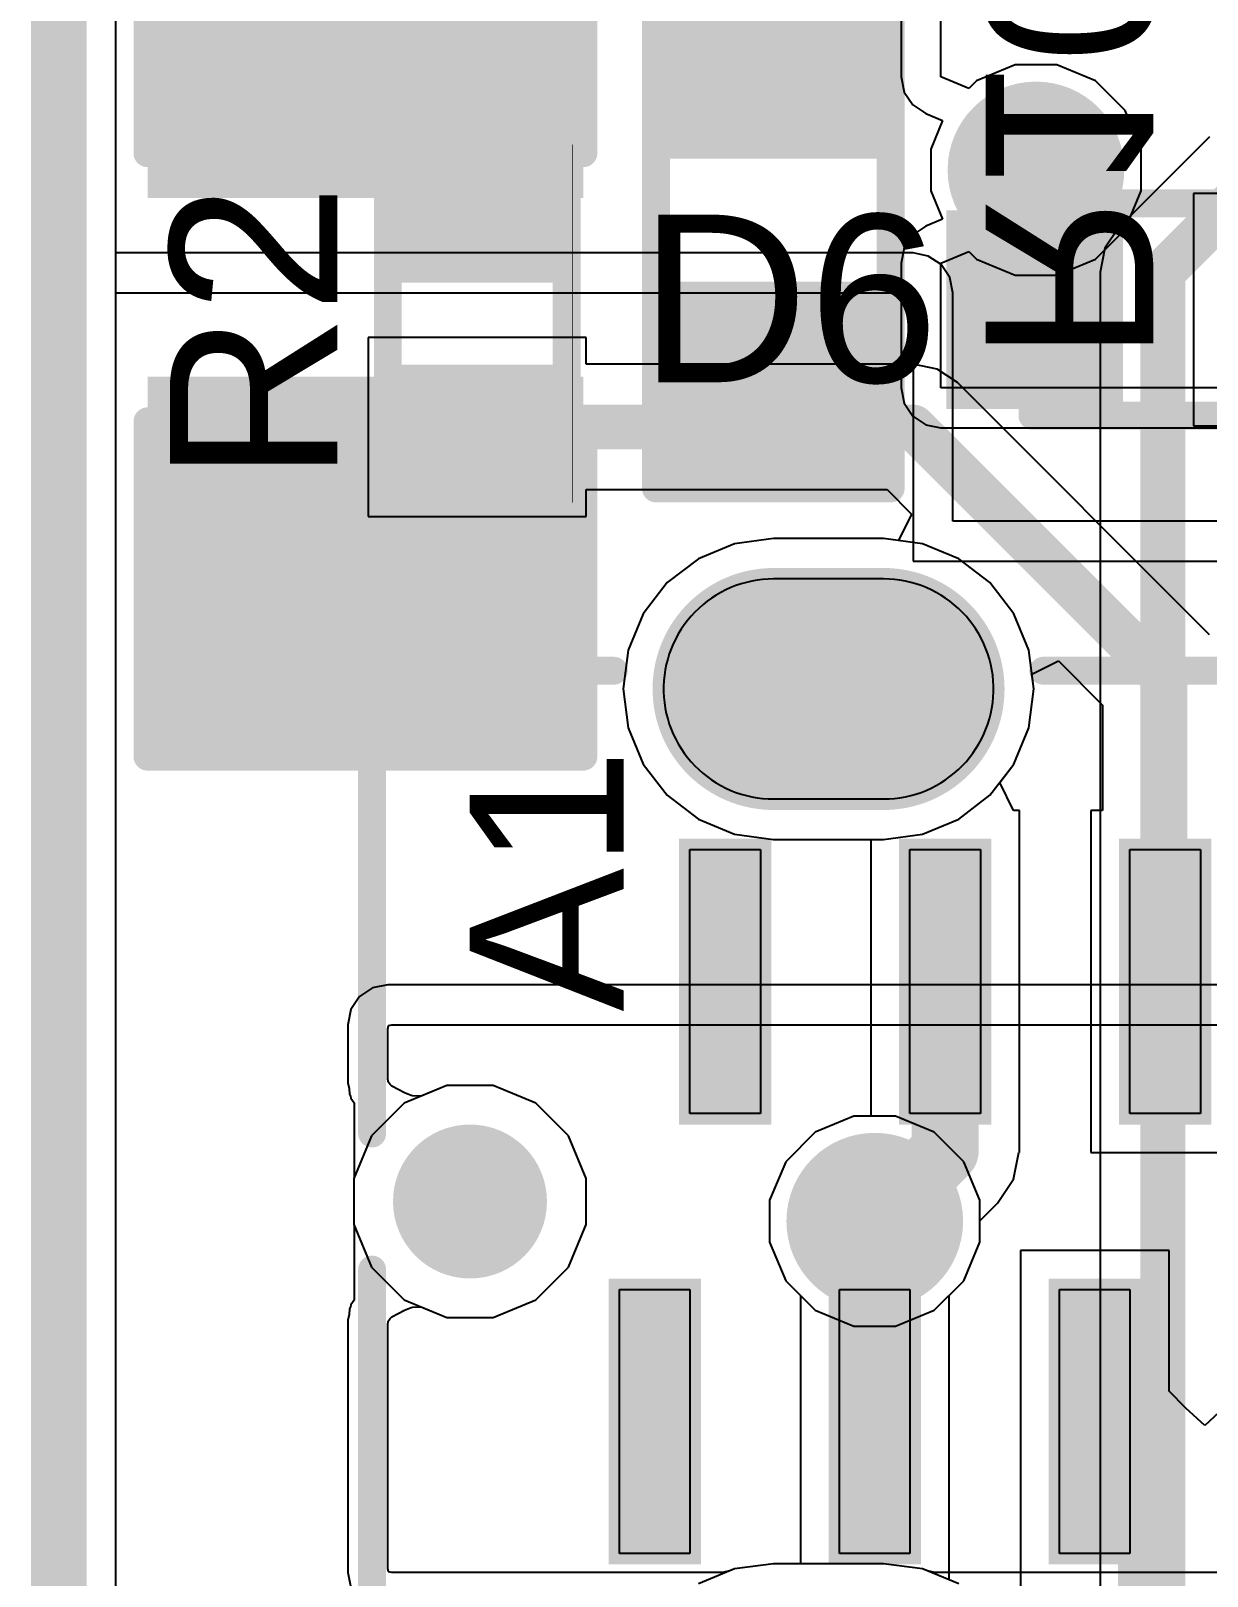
# Model space of a CAD drawing. Header units: inches. Extents: x 90 to 149.8, y 48.7 to 115.2.
# Drawn here: x 95.81 to 101.16, y 53.12 to 60.14 of the extents above; entities that cross this region are included whole.
import ezdxf

# ---------------------------------------------------------------- set-up
doc = ezdxf.new("R2010")
doc.units = ezdxf.units.IN
for name, color, linetype in [('Board_Outline', 56, 'Continuous'), ('Bottom Layer', 5, 'Continuous'), ('Bottom Overlay', 54, 'Continuous'), ('Bottom Paste', 16, 'Continuous'), ('Bottom Solder', 6, 'Continuous'), ('Layer 1', 16, 'Continuous'), ('Layer 2', 76, 'Continuous'), ('Multi-Layer', 9, 'Continuous'), ('Pad Holes', 156, 'Continuous'), ('Top Layer', 1, 'Continuous'), ('Top Overlay', 2, 'Continuous'), ('Top Paste', 8, 'Continuous'), ('Top Solder', 216, 'Continuous'), ('Via Holes', 16, 'Continuous')]:
    doc.layers.add(name, color=color, linetype=linetype)
doc.styles.add('Arial', font='', dxfattribs={"height": 0.2})
doc.styles.get('Arial').set_extended_font_data('Arial')

msp = doc.modelspace()

# ---------------------------------------------------------------- hatches: boundary and pattern name
at = {"layer": 'Bottom Layer'}
for points in [[(98.2218, 61.0108), (98.2218, 59.4868), (96.4438, 59.4868), (96.4438, 61.0108)], [(98.7425, 60.4266), (99.6315, 60.4266), (99.6315, 59.6646), (98.7425, 59.6646)], [(98.7425, 58.9026), (99.6315, 58.9026), (99.6315, 58.1406), (98.7425, 58.1406)], [(98.2218, 58.4708), (98.2218, 56.9468), (96.4438, 56.9468), (96.4438, 58.4708)]]:
    msp.add_hatch(color=5, dxfattribs=at).paths.add_polyline_path(points)
h = msp.add_hatch(color=5, dxfattribs=at)
edge = h.paths.add_edge_path()
edge.add_arc((100.3808, 59.5122), 0.3, 0, 360)
h = msp.add_hatch(color=5, dxfattribs=at)
edge = h.paths.add_edge_path()
edge.add_arc((99.688, 57.1526), 0.5, 270, 450)
edge.add_line((99.688, 57.6526), (99.188, 57.6526))
edge.add_arc((99.188, 57.1526), 0.5, 90, 270)
edge.add_line((99.188, 56.6526), (99.688, 56.6526))
h = msp.add_hatch(color=5, dxfattribs=at)
edge = h.paths.add_edge_path()
edge.add_arc((99.648, 54.7332), 0.3, 0, 360)
at = {"layer": 'Bottom Paste'}
for points in [[(98.2218, 61.0108), (98.2218, 59.4868), (96.4438, 59.4868), (96.4438, 61.0108)], [(98.7425, 60.4266), (99.6315, 60.4266), (99.6315, 59.6646), (98.7425, 59.6646)], [(98.7425, 58.9026), (99.6315, 58.9026), (99.6315, 58.1406), (98.7425, 58.1406)], [(98.2218, 58.4708), (98.2218, 56.9468), (96.4438, 56.9468), (96.4438, 58.4708)]]:
    msp.add_hatch(color=16, dxfattribs=at).paths.add_polyline_path(points)
at = {"layer": 'Bottom Solder'}
for points in [[(98.3234, 61.1124), (98.3234, 59.3852), (96.3422, 59.3852), (96.3422, 61.1124)], [(98.6409, 60.5282), (99.7331, 60.5282), (99.7331, 59.563), (98.6409, 59.563)], [(98.6409, 59.0042), (99.7331, 59.0042), (99.7331, 58.039), (98.6409, 58.039)], [(98.3234, 58.5724), (98.3234, 56.8452), (96.3422, 56.8452), (96.3422, 58.5724)]]:
    msp.add_hatch(color=6, dxfattribs=at).paths.add_polyline_path(points)
h = msp.add_hatch(color=6, dxfattribs=at)
edge = h.paths.add_edge_path()
edge.add_arc((100.3808, 59.5122), 0.4016, 0, 360)
h = msp.add_hatch(color=6, dxfattribs=at)
edge = h.paths.add_edge_path()
edge.add_arc((99.688, 57.1526), 0.55, 270, 450)
edge.add_line((99.688, 57.7026), (99.188, 57.7026))
edge.add_arc((99.188, 57.1526), 0.55, 90, 270)
edge.add_line((99.188, 56.6026), (99.688, 56.6026))
h = msp.add_hatch(color=6, dxfattribs=at)
edge = h.paths.add_edge_path()
edge.add_arc((99.648, 54.7332), 0.4016, 0, 360)
h = msp.add_hatch(color=6, dxfattribs=at)
edge = h.paths.add_edge_path()
edge.add_arc((97.808, 54.8227), 0.1016, 0, 360)
at = {"layer": 'Layer 1'}
h = msp.add_hatch(color=16, dxfattribs=at)
edge = h.paths.add_edge_path()
edge.add_arc((100.3808, 59.5122), 0.3, 0, 360)
h = msp.add_hatch(color=16, dxfattribs=at)
edge = h.paths.add_edge_path()
edge.add_arc((99.688, 57.1526), 0.5, 270, 450)
edge.add_line((99.688, 57.6526), (99.188, 57.6526))
edge.add_arc((99.188, 57.1526), 0.5, 90, 270)
edge.add_line((99.188, 56.6526), (99.688, 56.6526))
h = msp.add_hatch(color=16, dxfattribs=at)
edge = h.paths.add_edge_path()
edge.add_arc((99.648, 54.7332), 0.3, 0, 360)
at = {"layer": 'Layer 2'}
h = msp.add_hatch(color=76, dxfattribs=at)
edge = h.paths.add_edge_path()
edge.add_arc((100.3808, 59.5122), 0.3, 0, 360)
h = msp.add_hatch(color=76, dxfattribs=at)
edge = h.paths.add_edge_path()
edge.add_arc((99.688, 57.1526), 0.5, 270, 450)
edge.add_line((99.688, 57.6526), (99.188, 57.6526))
edge.add_arc((99.188, 57.1526), 0.5, 90, 270)
edge.add_line((99.188, 56.6526), (99.688, 56.6526))
h = msp.add_hatch(color=76, dxfattribs=at)
edge = h.paths.add_edge_path()
edge.add_arc((99.648, 54.7332), 0.3, 0, 360)
at = {"layer": 'Multi-Layer'}
h = msp.add_hatch(color=9, dxfattribs=at)
edge = h.paths.add_edge_path()
edge.add_arc((99.688, 57.1526), 0.5, 270, 450)
edge.add_line((99.688, 57.6526), (99.188, 57.6526))
edge.add_arc((99.188, 57.1526), 0.5, 90, 270)
edge.add_line((99.188, 56.6526), (99.688, 56.6526))
at = {"layer": 'Pad Holes'}
h = msp.add_hatch(color=7, dxfattribs=at)
edge = h.paths.add_edge_path()
edge.add_arc((99.713, 57.1526), 0.325, 270, 450)
edge.add_line((99.713, 57.4776), (99.163, 57.4776))
edge.add_arc((99.163, 57.1526), 0.325, 90, 270)
edge.add_line((99.163, 56.8276), (99.713, 56.8276))
h = msp.add_hatch(color=7, dxfattribs=at)
edge = h.paths.add_edge_path()
edge.add_arc((97.808, 54.8227), 0.35, 0, 360)
at = {"layer": 'Top Layer'}
h = msp.add_hatch(color=1, dxfattribs=at)
edge = h.paths.add_edge_path()
edge.add_arc((100.3808, 59.5122), 0.3, 0, 360)
for points in [[(98.1583, 59.055), (97.5233, 59.055), (97.5233, 59.5122), (98.1583, 59.5122)], [(100.0746, 59.2272), (100.6746, 59.2272), (100.6746, 58.5272), (100.0746, 58.5272)], [(98.1583, 58.1152), (97.5233, 58.1152), (97.5233, 58.5724), (98.1583, 58.5724)], [(98.808, 55.2226), (98.808, 56.4226), (99.128, 56.4226), (99.128, 55.2226)], [(99.808, 55.2226), (99.808, 56.4226), (100.128, 56.4226), (100.128, 55.2226)], [(100.808, 55.2226), (100.808, 56.4226), (101.128, 56.4226), (101.128, 55.2226)], [(98.488, 53.2226), (98.488, 54.4226), (98.808, 54.4226), (98.808, 53.2226)], [(99.488, 53.2226), (99.488, 54.4226), (99.808, 54.4226), (99.808, 53.2226)], [(100.488, 53.2226), (100.488, 54.4226), (100.808, 54.4226), (100.808, 53.2226)]]:
    msp.add_hatch(color=1, dxfattribs=at).paths.add_polyline_path(points)
h = msp.add_hatch(color=1, dxfattribs=at)
edge = h.paths.add_edge_path()
edge.add_arc((99.688, 57.1526), 0.5, 270, 450)
edge.add_line((99.688, 57.6526), (99.188, 57.6526))
edge.add_arc((99.188, 57.1526), 0.5, 90, 270)
edge.add_line((99.188, 56.6526), (99.688, 56.6526))
h = msp.add_hatch(color=1, dxfattribs=at)
edge = h.paths.add_edge_path()
edge.add_arc((99.648, 54.7332), 0.3, 0, 360)
at = {"layer": 'Top Paste'}
for points in [[(98.1583, 59.055), (97.5233, 59.055), (97.5233, 59.5122), (98.1583, 59.5122)], [(100.0746, 59.2272), (100.6746, 59.2272), (100.6746, 58.5272), (100.0746, 58.5272)], [(98.1583, 58.1152), (97.5233, 58.1152), (97.5233, 58.5724), (98.1583, 58.5724)]]:
    msp.add_hatch(color=8, dxfattribs=at).paths.add_polyline_path(points)
at = {"layer": 'Top Solder'}
h = msp.add_hatch(color=216, dxfattribs=at)
edge = h.paths.add_edge_path()
edge.add_arc((100.3808, 59.5122), 0.4016, 0, 360)
for points in [[(98.2133, 59), (97.4683, 59), (97.4683, 59.5672), (98.2133, 59.5672)], [(99.973, 59.3288), (100.7762, 59.3288), (100.7762, 58.4256), (99.973, 58.4256)], [(98.2133, 58.0602), (97.4683, 58.0602), (97.4683, 58.6274), (98.2133, 58.6274)], [(98.758, 55.1726), (98.758, 56.4726), (99.178, 56.4726), (99.178, 55.1726)], [(99.758, 55.1726), (99.758, 56.4726), (100.178, 56.4726), (100.178, 55.1726)], [(100.758, 55.1726), (100.758, 56.4726), (101.178, 56.4726), (101.178, 55.1726)], [(98.438, 53.1726), (98.438, 54.4726), (98.858, 54.4726), (98.858, 53.1726)], [(99.438, 53.1726), (99.438, 54.4726), (99.858, 54.4726), (99.858, 53.1726)], [(100.438, 53.1726), (100.438, 54.4726), (100.858, 54.4726), (100.858, 53.1726)]]:
    msp.add_hatch(color=216, dxfattribs=at).paths.add_polyline_path(points)
h = msp.add_hatch(color=216, dxfattribs=at)
edge = h.paths.add_edge_path()
edge.add_arc((99.688, 57.1526), 0.55, 270, 450)
edge.add_line((99.688, 57.7026), (99.188, 57.7026))
edge.add_arc((99.188, 57.1526), 0.55, 90, 270)
edge.add_line((99.188, 56.6026), (99.688, 56.6026))
h = msp.add_hatch(color=216, dxfattribs=at)
edge = h.paths.add_edge_path()
edge.add_arc((99.648, 54.7332), 0.4016, 0, 360)
h = msp.add_hatch(color=216, dxfattribs=at)
edge = h.paths.add_edge_path()
edge.add_arc((97.808, 54.8227), 0.1016, 0, 360)
at = {"layer": 'Via Holes'}
h = msp.add_hatch(color=7, dxfattribs=at)
edge = h.paths.add_edge_path()
edge.add_arc((100.3808, 59.5122), 0.15, 0, 360)
h = msp.add_hatch(color=7, dxfattribs=at)
edge = h.paths.add_edge_path()
edge.add_arc((99.648, 54.7332), 0.15, 0, 360)

# ---------------------------------------------------------------- linework, layer by layer
at = {"layer": 'Board_Outline'}
msp.add_lwpolyline([(95.939, 48.827, 0.254, 0.254, 0), (95.939, 98.827, 0.254, 0.254, 0)], format="xyseb", dxfattribs=at)
for points in [[(97.9581, 54.8227, 0.3, 0.3, 1), (97.6579, 54.8227, 0.3, 0.3, 1)], [(97.5829, 54.8227, 0.15, 0.15, 1), (97.7329, 54.8227, 0.15, 0.15, 1)], [(97.8831, 54.8227, 0.15, 0.15, 1), (98.0331, 54.8227, 0.15, 0.15, 1)]]:
    msp.add_lwpolyline(points, format="xyseb", close=True, dxfattribs=at)
at = {"layer": 'Bottom Layer'}
for p, q in [((96.198, 59.1347), (96.198, 64.1649)), ((99.822, 59.1347), (96.198, 59.1347)), ((99.8914, 59.1209), (99.822, 59.1347)), ((99.9502, 59.0816), (99.8914, 59.1209)), ((99.9895, 59.0228), (99.9502, 59.0816)), ((100.0033, 58.9534), (99.9895, 59.0228)), ((96.198, 51.8414), (96.198, 58.9534)), ((96.198, 58.9534), (99.822, 58.9534)), ((99.822, 58.9534), (99.822, 57.7342)), ((100.0033, 57.9155), (100.0033, 58.9534)), ((101.6013, 57.9155), (100.0033, 57.9155)), ((99.822, 57.7342), (101.6013, 57.7342)), ((97.365, 55.7935), (97.3062, 55.7542)), ((97.4344, 55.8073), (97.365, 55.7935)), ((105.029, 55.8073), (97.4344, 55.8073)), ((97.3062, 55.7542), (97.2669, 55.6954)), ((97.2669, 55.6954), (97.2531, 55.626)), ((97.2531, 55.626), (97.2531, 55.3615)), ((97.4344, 55.6081), (97.4374, 55.623)), ((97.4344, 55.3794), (97.4344, 55.6081)), ((97.4374, 55.623), (97.4523, 55.626)), ((97.4523, 55.626), (107.0864, 55.626)), ((97.2531, 55.3615), (97.2581, 55.3363)), ((97.4359, 55.3717), (97.4344, 55.3794)), ((97.4359, 55.3669), (97.4359, 55.3717)), ((97.4455, 55.3542), (97.4359, 55.3669)), ((97.4529, 55.3474), (97.4455, 55.3542)), ((97.2581, 55.3363), (97.2604, 55.3107)), ((97.2604, 55.3107), (97.265, 55.3019)), ((97.265, 55.3019), (97.2669, 55.2921)), ((97.2669, 55.2921), (97.2812, 55.2708)), ((97.5099, 55.316), (97.4529, 55.3474)), ((97.5408, 55.3045), (97.5099, 55.316)), ((97.5472, 55.3033), (97.5408, 55.3045)), ((97.5859, 55.3021), (97.5472, 55.3033)), ((97.5861, 55.3021), (97.5859, 55.3021)), ((97.703, 55.3505), (97.5861, 55.3021)), ((97.913, 55.3505), (97.703, 55.3505)), ((98.107, 55.2702), (97.913, 55.3505)), ((97.2812, 55.2708), (97.282, 55.2692)), ((97.282, 55.2692), (97.282, 54.9321)), ((98.2554, 55.1217), (98.107, 55.2702)), ((98.3358, 54.9277), (98.2554, 55.1217)), ((97.282, 54.9321), (97.2802, 54.9277)), ((97.2802, 54.9277), (97.2802, 54.7177)), ((98.3358, 54.7177), (98.3358, 54.9277)), ((97.2802, 54.7177), (97.282, 54.7133)), ((97.282, 54.7133), (97.282, 54.3762)), ((98.2554, 54.5237), (98.3358, 54.7177)), ((98.107, 54.3753), (98.2554, 54.5237)), ((97.2812, 54.3747), (97.2669, 54.3533)), ((97.282, 54.3762), (97.2812, 54.3747)), ((97.913, 54.2949), (98.107, 54.3753)), ((97.2581, 54.3091), (97.2531, 54.2839)), ((97.2604, 54.3347), (97.2581, 54.3091)), ((97.265, 54.3435), (97.2604, 54.3347)), ((97.2669, 54.3533), (97.265, 54.3435)), ((97.4531, 54.2982), (97.5098, 54.3294)), ((97.5098, 54.3294), (97.5408, 54.341)), ((97.5408, 54.341), (97.5472, 54.3421)), ((97.5472, 54.3421), (97.5859, 54.3434)), ((97.5859, 54.3434), (97.5861, 54.3433)), ((97.5861, 54.3433), (97.703, 54.2949)), ((97.2531, 54.2839), (97.2531, 53.1368)), ((97.4344, 54.2661), (97.4359, 54.2738)), ((97.4344, 53.1547), (97.4344, 54.2661)), ((97.4359, 54.2785), (97.4455, 54.2913)), ((97.4359, 54.2738), (97.4359, 54.2785)), ((97.4455, 54.2913), (97.4531, 54.2982)), ((97.703, 54.2949), (97.913, 54.2949)), ((99.1762, 53.1747), (99.0347, 53.1561)), ((99.188, 53.1763), (99.1762, 53.1747)), ((99.1762, 53.1747), (99.1762, 53.1747)), ((99.688, 53.1763), (99.188, 53.1763)), ((99.6998, 53.1747), (99.688, 53.1763)), ((99.8649, 53.153), (99.6998, 53.1747)), ((99.6998, 53.1747), (99.6998, 53.1747)), ((97.2531, 53.1368), (97.2669, 53.0674)), ((97.4374, 53.1398), (97.4344, 53.1547)), ((97.4523, 53.1368), (97.4374, 53.1398)), ((98.9542, 53.1368), (97.4523, 53.1368)), ((98.9885, 53.1436), (98.9542, 53.1368)), ((99.0111, 53.153), (98.9885, 53.1436)), ((99.0347, 53.1561), (99.0111, 53.153)), ((99.0347, 53.1561), (99.0347, 53.1561)), ((99.887, 53.1438), (99.8649, 53.153)), ((99.8875, 53.1436), (99.887, 53.1438)), ((99.887, 53.1438), (99.887, 53.1438)), ((99.9218, 53.1368), (99.8875, 53.1436)), ((103.6942, 53.1368), (99.9218, 53.1368))]:
    msp.add_line(p, q, dxfattribs=at)
at = {"layer": 'Bottom Overlay'}
for points in [[(96.3422, 59.5884, 0.127, 0.127, 0), (96.3422, 61.1124, 0.127, 0.127, 0)], [(98.3234, 59.5884, 0.127, 0.127, 0), (98.3234, 61.1124, 0.127, 0.127, 0)], [(98.6536, 58.0644, 0.127, 0.127, 0), (98.6536, 60.5028, 0.127, 0.127, 0)], [(99.7204, 58.0644, 0.127, 0.127, 0), (99.7204, 60.5028, 0.127, 0.127, 0)], [(96.3422, 56.8452, 0.127, 0.127, 0), (96.3422, 58.3692, 0.127, 0.127, 0)], [(98.3234, 56.8452, 0.127, 0.127, 0), (98.3234, 58.3692, 0.127, 0.127, 0)], [(98.6536, 58.0644, 0.127, 0.127, 0), (99.7204, 58.0644, 0.127, 0.127, 0)], [(96.3422, 56.8452, 0.127, 0.127, 0), (98.3234, 56.8452, 0.127, 0.127, 0)]]:
    msp.add_lwpolyline(points, format="xyseb", dxfattribs=at)
for points in [[(96.3104, 59.5884, 0.0635, 0.0635, 1), (96.3739, 59.5884, 0.0635, 0.0635, 1)], [(98.2916, 59.5884, 0.0635, 0.0635, 1), (98.3551, 59.5884, 0.0635, 0.0635, 1)], [(96.3104, 58.3692, 0.0635, 0.0635, 1), (96.3739, 58.3692, 0.0635, 0.0635, 1)], [(98.2916, 58.3692, 0.0635, 0.0635, 1), (98.3551, 58.3692, 0.0635, 0.0635, 1)], [(98.6218, 58.0644, 0.0635, 0.0635, 1), (98.6853, 58.0644, 0.0635, 0.0635, 1)], [(98.6218, 58.0644, 0.0635, 0.0635, 1), (98.6853, 58.0644, 0.0635, 0.0635, 1)], [(99.6886, 58.0644, 0.0635, 0.0635, 1), (99.7521, 58.0644, 0.0635, 0.0635, 1)], [(99.6886, 58.0644, 0.0635, 0.0635, 1), (99.7521, 58.0644, 0.0635, 0.0635, 1)], [(96.3104, 56.8452, 0.0635, 0.0635, 1), (96.3739, 56.8452, 0.0635, 0.0635, 1)], [(96.3104, 56.8452, 0.0635, 0.0635, 1), (96.3739, 56.8452, 0.0635, 0.0635, 1)], [(98.2916, 56.8452, 0.0635, 0.0635, 1), (98.3551, 56.8452, 0.0635, 0.0635, 1)], [(98.2916, 56.8452, 0.0635, 0.0635, 1), (98.3551, 56.8452, 0.0635, 0.0635, 1)]]:
    msp.add_lwpolyline(points, format="xyseb", close=True, dxfattribs=at)
at = {"layer": 'Layer 1'}
for p, q in [((96.198, 49.086), (96.198, 90.4411)), ((101.17, 59.6628), (100.7561, 59.2489)), ((100.7561, 59.2489), (100.6943, 59.1565)), ((100.6943, 59.1565), (100.6726, 59.0475)), ((100.6726, 59.0475), (100.6726, 59.0475)), ((100.6726, 59.0475), (100.6726, 51.608)), ((99.0111, 57.8129), (98.8462, 57.7446)), ((99.188, 57.8362), (99.0111, 57.8129)), ((99.688, 57.8362), (99.188, 57.8362)), ((99.8649, 57.8129), (99.688, 57.8362)), ((100.0298, 57.7446), (99.8649, 57.8129)), ((98.8462, 57.7446), (98.7046, 57.636)), ((100.1714, 57.636), (100.0298, 57.7446)), ((98.7046, 57.636), (98.5959, 57.4944)), ((100.2801, 57.4944), (100.1714, 57.636)), ((98.5959, 57.4944), (98.5276, 57.3295)), ((100.3484, 57.3295), (100.2801, 57.4944)), ((98.5276, 57.3295), (98.5044, 57.1526)), ((100.3717, 57.1526), (100.3484, 57.3295)), ((98.5044, 57.1526), (98.5276, 56.9756)), ((100.3484, 56.9756), (100.3717, 57.1526)), ((98.5276, 56.9756), (98.5959, 56.8108)), ((100.2801, 56.8108), (100.3484, 56.9756)), ((98.5959, 56.8108), (98.7046, 56.6692)), ((100.1714, 56.6692), (100.2801, 56.8108)), ((98.7046, 56.6692), (98.8462, 56.5605)), ((100.0298, 56.5605), (100.1714, 56.6692)), ((98.8462, 56.5605), (99.0111, 56.4922)), ((99.8649, 56.4922), (100.0298, 56.5605)), ((99.0111, 56.4922), (99.188, 56.4689)), ((99.688, 56.4689), (99.8649, 56.4922)), ((99.188, 56.4689), (99.688, 56.4689)), ((97.703, 55.3505), (97.509, 55.2702)), ((97.913, 55.3505), (97.703, 55.3505)), ((98.107, 55.2702), (97.913, 55.3505)), ((97.509, 55.2702), (97.3605, 55.1217)), ((98.2554, 55.1217), (98.107, 55.2702)), ((99.553, 55.211), (99.3774, 55.1382)), ((99.743, 55.211), (99.553, 55.211)), ((99.9187, 55.1382), (99.743, 55.211)), ((97.3605, 55.1217), (97.2802, 54.9277)), ((98.3358, 54.9277), (98.2554, 55.1217)), ((99.3774, 55.1382), (99.243, 55.0038)), ((100.0531, 55.0038), (99.9187, 55.1382)), ((99.243, 55.0038), (99.1702, 54.8282)), ((100.1258, 54.8282), (100.0531, 55.0038)), ((97.2802, 54.9277), (97.2802, 54.7177)), ((98.3358, 54.7177), (98.3358, 54.9277)), ((99.1702, 54.8282), (99.1702, 54.6382)), ((100.1258, 54.6382), (100.1258, 54.8282)), ((97.2802, 54.7177), (97.3605, 54.5237)), ((98.2554, 54.5237), (98.3358, 54.7177)), ((99.1702, 54.6382), (99.243, 54.4625)), ((100.0531, 54.4625), (100.1258, 54.6382)), ((97.3605, 54.5237), (97.509, 54.3753)), ((98.107, 54.3753), (98.2554, 54.5237)), ((99.243, 54.4625), (99.3774, 54.3281)), ((99.9187, 54.3281), (100.0531, 54.4625)), ((97.509, 54.3753), (97.703, 54.2949)), ((97.913, 54.2949), (98.107, 54.3753)), ((99.3774, 54.3281), (99.553, 54.2554)), ((99.743, 54.2554), (99.9187, 54.3281)), ((97.703, 54.2949), (97.913, 54.2949)), ((99.553, 54.2554), (99.743, 54.2554)), ((99.188, 53.1763), (99.0111, 53.153)), ((99.688, 53.1763), (99.188, 53.1763)), ((99.8649, 53.153), (99.688, 53.1763)), ((99.0111, 53.153), (98.8462, 53.0847)), ((100.0298, 53.0847), (99.8649, 53.153))]:
    msp.add_line(p, q, dxfattribs=at)
for points in [[(100.9575, 59.0475, 0.2032, 0.2032, 0), (101.3714, 59.4614, 0.2032, 0.2032, 0)], [(100.9575, 51.3286, 0.2032, 0.2032, 0), (100.9575, 59.0475, 0.2032, 0.2032, 0)]]:
    msp.add_lwpolyline(points, format="xyseb", dxfattribs=at)
msp.add_lwpolyline([(100.9067, 59.0475, 0.1016, 0.1016, 1), (101.0083, 59.0475, 0.1016, 0.1016, 1)], format="xyseb", close=True, dxfattribs=at)
msp.add_lwpolyline([(100.9067, 59.0475, 0.1016, 0.1016, 1), (101.0083, 59.0475, 0.1016, 0.1016, 1)], format="xyseb", close=True, dxfattribs=at)
at = {"layer": 'Layer 2'}
for p, q in [((96.198, 49.086), (96.198, 98.568)), ((99.949, 59.9357), (99.949, 65.9638)), ((99.7677, 62.5893), (99.7677, 59.9357)), ((100.2858, 59.99), (100.1101, 59.9173)), ((100.4758, 59.99), (100.2858, 59.99)), ((100.6515, 59.9173), (100.4758, 59.99)), ((99.7677, 59.9357), (99.7815, 59.8663)), ((100.076, 59.8831), (99.949, 59.9357)), ((99.7815, 59.8663), (99.8208, 59.8075)), ((100.1101, 59.9173), (100.076, 59.8831)), ((100.7859, 59.7829), (100.6515, 59.9173)), ((99.8208, 59.8075), (99.8796, 59.7682)), ((100.8586, 59.6072), (100.7859, 59.7829)), ((99.8796, 59.7682), (99.9565, 59.7364)), ((99.9565, 59.7364), (99.903, 59.6072)), ((99.903, 59.6072), (99.903, 59.4172)), ((100.8586, 59.4172), (100.8586, 59.6072)), ((99.903, 59.4172), (99.9565, 59.288)), ((100.7859, 59.2415), (100.8586, 59.4172)), ((99.9565, 59.288), (99.8796, 59.2562)), ((99.8208, 59.2169), (99.7815, 59.1581)), ((99.8796, 59.2562), (99.8208, 59.2169)), ((100.6515, 59.1071), (100.7859, 59.2415)), ((99.7815, 59.1581), (99.7677, 59.0887)), ((99.7677, 59.0887), (99.7677, 58.5216)), ((99.949, 59.0887), (100.076, 59.1413)), ((99.949, 58.5216), (99.949, 59.0887)), ((100.076, 59.1413), (100.1101, 59.1071)), ((100.1101, 59.1071), (100.2858, 59.0344)), ((100.4758, 59.0344), (100.6515, 59.1071)), ((100.2858, 59.0344), (100.4758, 59.0344)), ((99.7677, 58.5216), (99.7815, 58.4522)), ((104.1755, 58.5216), (99.949, 58.5216)), ((99.7815, 58.4522), (99.8208, 58.3934)), ((99.8208, 58.3934), (99.8796, 58.3541)), ((99.8796, 58.3541), (99.949, 58.3403)), ((99.949, 58.3403), (104.0919, 58.3403)), ((99.0111, 57.8129), (98.8462, 57.7446)), ((99.188, 57.8362), (99.0111, 57.8129)), ((99.688, 57.8362), (99.188, 57.8362)), ((99.8649, 57.8129), (99.688, 57.8362)), ((100.0298, 57.7446), (99.8649, 57.8129)), ((98.8462, 57.7446), (98.7046, 57.636)), ((100.1714, 57.636), (100.0298, 57.7446)), ((98.7046, 57.636), (98.5959, 57.4944)), ((100.2801, 57.4944), (100.1714, 57.636)), ((98.5959, 57.4944), (98.5276, 57.3295)), ((100.3484, 57.3295), (100.2801, 57.4944)), ((98.5276, 57.3295), (98.5044, 57.1526)), ((100.3717, 57.1526), (100.3484, 57.3295)), ((98.5044, 57.1526), (98.5276, 56.9756)), ((100.3484, 56.9756), (100.3717, 57.1526)), ((98.5276, 56.9756), (98.5959, 56.8108)), ((100.2801, 56.8108), (100.3484, 56.9756)), ((98.5959, 56.8108), (98.7046, 56.6692)), ((100.1714, 56.6692), (100.2801, 56.8108)), ((98.7046, 56.6692), (98.8462, 56.5605)), ((100.0298, 56.5605), (100.1714, 56.6692)), ((98.8462, 56.5605), (99.0111, 56.4922)), ((99.8649, 56.4922), (100.0298, 56.5605)), ((99.0111, 56.4922), (99.188, 56.4689)), ((99.688, 56.4689), (99.8649, 56.4922)), ((99.188, 56.4689), (99.688, 56.4689)), ((97.703, 55.3505), (97.509, 55.2702)), ((97.913, 55.3505), (97.703, 55.3505)), ((98.107, 55.2702), (97.913, 55.3505)), ((97.509, 55.2702), (97.3605, 55.1217)), ((98.2554, 55.1217), (98.107, 55.2702)), ((99.553, 55.211), (99.3774, 55.1382)), ((99.743, 55.211), (99.553, 55.211)), ((99.9187, 55.1382), (99.743, 55.211)), ((97.3605, 55.1217), (97.2802, 54.9277)), ((98.3358, 54.9277), (98.2554, 55.1217)), ((99.3774, 55.1382), (99.243, 55.0038)), ((100.0531, 55.0038), (99.9187, 55.1382)), ((99.243, 55.0038), (99.1702, 54.8282)), ((100.1258, 54.8282), (100.0531, 55.0038)), ((97.2802, 54.9277), (97.2802, 54.7177)), ((98.3358, 54.7177), (98.3358, 54.9277)), ((99.1702, 54.8282), (99.1702, 54.6382)), ((100.1258, 54.6382), (100.1258, 54.8282)), ((97.2802, 54.7177), (97.3605, 54.5237)), ((98.2554, 54.5237), (98.3358, 54.7177)), ((99.1702, 54.6382), (99.243, 54.4625)), ((100.0531, 54.4625), (100.1258, 54.6382)), ((97.3605, 54.5237), (97.509, 54.3753)), ((98.107, 54.3753), (98.2554, 54.5237)), ((99.243, 54.4625), (99.3774, 54.3281)), ((99.9187, 54.3281), (100.0531, 54.4625)), ((97.509, 54.3753), (97.703, 54.2949)), ((97.913, 54.2949), (98.107, 54.3753)), ((99.3774, 54.3281), (99.553, 54.2554)), ((99.743, 54.2554), (99.9187, 54.3281)), ((97.703, 54.2949), (97.913, 54.2949)), ((99.553, 54.2554), (99.743, 54.2554)), ((99.188, 53.1763), (99.0111, 53.153)), ((99.688, 53.1763), (99.188, 53.1763)), ((99.8649, 53.153), (99.688, 53.1763)), ((99.0111, 53.153), (98.8462, 53.0847)), ((100.0298, 53.0847), (99.8649, 53.153))]:
    msp.add_line(p, q, dxfattribs=at)
at = {"layer": 'Top Layer'}
for p, q in [((96.198, 49.086), (96.198, 90.7973)), ((101.6263, 59.405), (101.0968, 59.405)), ((101.0968, 59.405), (101.0968, 58.3494)), ((98.3361, 58.7502), (97.3455, 58.7502)), ((97.3455, 58.7502), (97.3455, 57.9374)), ((98.3361, 58.6287), (98.3361, 58.7502)), ((99.822, 58.6287), (98.3361, 58.6287)), ((99.931, 58.607), (99.822, 58.6287)), ((99.822, 58.6287), (99.822, 58.6287)), ((100.0234, 58.5452), (99.931, 58.607)), ((101.1694, 57.3992), (100.0234, 58.5452)), ((101.0968, 58.3494), (101.6263, 58.3494)), ((98.3361, 57.9374), (98.3361, 58.0589)), ((98.3361, 58.0589), (99.704, 58.0589)), ((99.704, 58.0589), (99.8154, 57.9476)), ((97.3455, 57.9374), (98.3361, 57.9374)), ((99.8154, 57.9476), (99.756, 57.8273)), ((99.0111, 57.8129), (98.8462, 57.7446)), ((99.188, 57.8362), (99.0111, 57.8129)), ((99.688, 57.8362), (99.188, 57.8362)), ((99.756, 57.8273), (99.688, 57.8362)), ((98.8462, 57.7446), (98.7046, 57.636)), ((98.7046, 57.636), (98.5959, 57.4944)), ((98.5959, 57.4944), (98.5276, 57.3295)), ((98.5276, 57.3295), (98.5044, 57.1526)), ((100.3627, 57.2206), (100.483, 57.2799)), ((100.483, 57.2799), (100.6831, 57.0798)), ((100.3717, 57.1526), (100.3627, 57.2206)), ((98.5044, 57.1526), (98.5276, 56.9756)), ((100.3484, 56.9756), (100.3717, 57.1526)), ((100.6831, 57.0798), (100.6831, 56.6004)), ((98.5276, 56.9756), (98.5959, 56.8108)), ((100.2801, 56.8108), (100.3484, 56.9756)), ((98.5959, 56.8108), (98.7046, 56.6692)), ((100.2161, 56.7274), (100.2801, 56.8108)), ((100.2787, 56.6004), (100.2161, 56.7274)), ((98.7046, 56.6692), (98.8462, 56.5605)), ((98.8462, 56.5605), (99.0111, 56.4922)), ((100.3058, 56.6004), (100.2787, 56.6004)), ((100.3058, 55.0448), (100.3058, 56.6004)), ((100.6831, 56.6004), (100.6302, 56.6004)), ((100.6302, 56.6004), (100.6302, 55.0448)), ((99.0111, 56.4922), (99.188, 56.4689)), ((99.188, 56.4689), (99.6302, 56.4689)), ((99.6302, 56.4689), (99.6302, 55.211)), ((97.703, 55.3505), (97.509, 55.2702)), ((97.913, 55.3505), (97.703, 55.3505)), ((98.107, 55.2702), (97.913, 55.3505)), ((97.509, 55.2702), (97.3605, 55.1217)), ((98.2554, 55.1217), (98.107, 55.2702)), ((99.553, 55.211), (99.3774, 55.1382)), ((99.6302, 55.211), (99.553, 55.211)), ((97.3605, 55.1217), (97.2802, 54.9277)), ((98.3358, 54.9277), (98.2554, 55.1217)), ((99.3774, 55.1382), (99.243, 55.0038)), ((99.243, 55.0038), (99.1702, 54.8282)), ((100.279, 54.9243), (100.303, 55.0448)), ((100.303, 55.0448), (100.3058, 55.0448)), ((100.6302, 55.0448), (101.3058, 55.0448)), ((97.2802, 54.9277), (97.2802, 54.7177)), ((98.3358, 54.7177), (98.3358, 54.9277)), ((100.2061, 54.8151), (100.279, 54.9243)), ((99.1702, 54.8282), (99.1702, 54.6382)), ((100.1258, 54.7349), (100.2061, 54.8151)), ((100.1258, 54.6382), (100.1258, 54.7349)), ((97.2802, 54.7177), (97.3605, 54.5237)), ((98.2554, 54.5237), (98.3358, 54.7177)), ((99.1702, 54.6382), (99.243, 54.4625)), ((100.0531, 54.4625), (100.1258, 54.6382)), ((100.9858, 54.6004), (100.3102, 54.6004)), ((100.3102, 54.6004), (100.3102, 53.0448)), ((100.9858, 53.9609), (100.9858, 54.6004)), ((97.3605, 54.5237), (97.509, 54.3753)), ((98.107, 54.3753), (98.2554, 54.5237)), ((99.243, 54.4625), (99.3102, 54.3953)), ((99.9858, 54.3953), (100.0531, 54.4625)), ((97.509, 54.3753), (97.703, 54.2949)), ((97.913, 54.2949), (98.107, 54.3753)), ((99.3102, 54.3953), (99.3102, 53.1763)), ((99.9858, 53.1029), (99.9858, 54.3953)), ((97.703, 54.2949), (97.913, 54.2949)), ((101.0628, 53.884), (100.9858, 53.9609)), ((101.148, 53.805), (101.0628, 53.884)), ((101.2332, 53.884), (101.148, 53.805)), ((99.188, 53.1763), (99.0111, 53.153)), ((99.3102, 53.1763), (99.188, 53.1763)), ((99.0111, 53.153), (98.8462, 53.0847))]:
    msp.add_line(p, q, dxfattribs=at)
for points in [[(100.3808, 59.5122, 0.3048, 0.3048, 0), (100.3808, 59.563, 0.3048, 0.3048, 0)], [(100.3808, 58.8834, 0.3048, 0.3048, 0), (100.3808, 59.5122, 0.3048, 0.3048, 0)], [(100.3746, 58.8772, 0.3048, 0.3048, 0), (100.3808, 58.8834, 0.3048, 0.3048, 0)], [(97.8408, 58.3438, 0.2032, 0.2032, 0), (99.822, 58.3438, 0.2032, 0.2032, 0)], [(99.822, 58.3438, 0.2032, 0.2032, 0), (100.968, 57.1978, 0.2032, 0.2032, 0)], [(100.968, 55.8226, 0.2032, 0.2032, 0), (100.968, 57.1978, 0.2032, 0.2032, 0)], [(99.968, 55.0532, 0.3048, 0.3048, 0), (99.968, 55.8226, 0.3048, 0.3048, 0)], [(99.648, 54.7332, 0.3048, 0.3048, 0), (99.968, 55.0532, 0.3048, 0.3048, 0)], [(99.648, 53.8226, 0.3048, 0.3048, 0), (99.648, 54.7332, 0.3048, 0.3048, 0)], [(100.648, 53.8226, 0.3048, 0.3048, 0), (100.9067, 53.5639, 0.3048, 0.3048, 0)], [(100.9067, 51.2778, 0.3048, 0.3048, 0), (100.9067, 53.5639, 0.3048, 0.3048, 0)]]:
    msp.add_lwpolyline(points, format="xyseb", dxfattribs=at)
for points in [[(100.3046, 59.563, 0.1524, 0.1524, 1), (100.457, 59.563, 0.1524, 0.1524, 1)], [(100.3046, 59.5122, 0.1524, 0.1524, 1), (100.457, 59.5122, 0.1524, 0.1524, 1)], [(100.3046, 59.5122, 0.1524, 0.1524, 1), (100.457, 59.5122, 0.1524, 0.1524, 1)], [(100.2984, 58.8772, 0.1524, 0.1524, 1), (100.4508, 58.8772, 0.1524, 0.1524, 1)], [(100.3046, 58.8834, 0.1524, 0.1524, 1), (100.457, 58.8834, 0.1524, 0.1524, 1)], [(100.3046, 58.8834, 0.1524, 0.1524, 1), (100.457, 58.8834, 0.1524, 0.1524, 1)], [(97.79, 58.3438, 0.1016, 0.1016, 1), (97.8916, 58.3438, 0.1016, 0.1016, 1)], [(99.7712, 58.3438, 0.1016, 0.1016, 1), (99.8728, 58.3438, 0.1016, 0.1016, 1)], [(99.7712, 58.3438, 0.1016, 0.1016, 1), (99.8728, 58.3438, 0.1016, 0.1016, 1)], [(100.9172, 57.1978, 0.1016, 0.1016, 1), (101.0188, 57.1978, 0.1016, 0.1016, 1)], [(100.9172, 57.1978, 0.1016, 0.1016, 1), (101.0188, 57.1978, 0.1016, 0.1016, 1)], [(99.8918, 55.8226, 0.1524, 0.1524, 1), (100.0442, 55.8226, 0.1524, 0.1524, 1)], [(100.9172, 55.8226, 0.1016, 0.1016, 1), (101.0188, 55.8226, 0.1016, 0.1016, 1)], [(99.8918, 55.0532, 0.1524, 0.1524, 1), (100.0442, 55.0532, 0.1524, 0.1524, 1)], [(99.8918, 55.0532, 0.1524, 0.1524, 1), (100.0442, 55.0532, 0.1524, 0.1524, 1)], [(99.5718, 54.7332, 0.1524, 0.1524, 1), (99.7242, 54.7332, 0.1524, 0.1524, 1)], [(99.5718, 54.7332, 0.1524, 0.1524, 1), (99.7242, 54.7332, 0.1524, 0.1524, 1)], [(99.5718, 53.8226, 0.1524, 0.1524, 1), (99.7242, 53.8226, 0.1524, 0.1524, 1)], [(100.5718, 53.8226, 0.1524, 0.1524, 1), (100.7242, 53.8226, 0.1524, 0.1524, 1)], [(100.8305, 53.5639, 0.1524, 0.1524, 1), (100.9829, 53.5639, 0.1524, 0.1524, 1)], [(100.8305, 53.5639, 0.1524, 0.1524, 1), (100.9829, 53.5639, 0.1524, 0.1524, 1)]]:
    msp.add_lwpolyline(points, format="xyseb", close=True, dxfattribs=at)
at = {"layer": 'Top Overlay'}
for points in [[(97.4344, 59.6011, 0.127, 0.127, 0), (98.2472, 59.6011, 0.127, 0.127, 0)], [(97.4344, 58.0263, 0.127, 0.127, 0), (97.4344, 59.6011, 0.127, 0.127, 0)], [(98.2472, 58.0263, 0.127, 0.127, 0), (98.2472, 59.6011, 0.127, 0.127, 0)], [(98.2726, 58.0009, 0.00323, 0.00323, 0), (98.2726, 59.6265, 0.00323, 0.00323, 0)], [(100.365, 59.3598, 0.127, 0.127, 0), (101.635, 59.3598, 0.127, 0.127, 0)], [(100.365, 59.309, 0.127, 0.127, 0), (100.365, 59.359, 0.127, 0.127, 0)], [(100.365, 58.3954, 0.127, 0.127, 0), (100.365, 58.4454, 0.127, 0.127, 0)], [(100.365, 58.3946, 0.127, 0.127, 0), (101.635, 58.3946, 0.127, 0.127, 0)], [(97.4344, 58.0263, 0.127, 0.127, 0), (98.2472, 58.0263, 0.127, 0.127, 0)], [(97.363, 55.1319, 0.127, 0.127, 0), (97.363, 57.2356, 0.127, 0.127, 0)], [(97.363, 57.2356, 0.127, 0.127, 0), (98.4616, 57.2356, 0.127, 0.127, 0)], [(100.4144, 57.2356, 0.127, 0.127, 0), (103.2016, 57.2356, 0.127, 0.127, 0)], [(97.363, 52.4096, 0.127, 0.127, 0), (97.363, 54.5133, 0.127, 0.127, 0)]]:
    msp.add_lwpolyline(points, format="xyseb", dxfattribs=at)
for points in [[(97.4026, 59.6011, 0.0635, 0.0635, 1), (97.4661, 59.6011, 0.0635, 0.0635, 1)], [(97.4026, 59.6011, 0.0635, 0.0635, 1), (97.4661, 59.6011, 0.0635, 0.0635, 1)], [(98.2155, 59.6011, 0.0635, 0.0635, 1), (98.2789, 59.6011, 0.0635, 0.0635, 1)], [(98.2155, 59.6011, 0.0635, 0.0635, 1), (98.2789, 59.6011, 0.0635, 0.0635, 1)], [(98.2718, 59.6265, 0.00161, 0.00161, 1), (98.2734, 59.6265, 0.00161, 0.00161, 1)], [(100.3332, 59.3598, 0.0635, 0.0635, 1), (100.3967, 59.3598, 0.0635, 0.0635, 1)], [(100.3332, 59.359, 0.0635, 0.0635, 1), (100.3967, 59.359, 0.0635, 0.0635, 1)], [(100.3332, 59.309, 0.0635, 0.0635, 1), (100.3967, 59.309, 0.0635, 0.0635, 1)], [(100.3332, 58.4454, 0.0635, 0.0635, 1), (100.3967, 58.4454, 0.0635, 0.0635, 1)], [(100.3332, 58.3954, 0.0635, 0.0635, 1), (100.3967, 58.3954, 0.0635, 0.0635, 1)], [(100.3332, 58.3946, 0.0635, 0.0635, 1), (100.3967, 58.3946, 0.0635, 0.0635, 1)], [(97.4026, 58.0263, 0.0635, 0.0635, 1), (97.4661, 58.0263, 0.0635, 0.0635, 1)], [(97.4026, 58.0263, 0.0635, 0.0635, 1), (97.4661, 58.0263, 0.0635, 0.0635, 1)], [(98.2155, 58.0263, 0.0635, 0.0635, 1), (98.2789, 58.0263, 0.0635, 0.0635, 1)], [(98.2155, 58.0263, 0.0635, 0.0635, 1), (98.2789, 58.0263, 0.0635, 0.0635, 1)], [(98.2718, 58.0009, 0.00161, 0.00161, 1), (98.2734, 58.0009, 0.00161, 0.00161, 1)], [(97.3313, 57.2356, 0.0635, 0.0635, 1), (97.3948, 57.2356, 0.0635, 0.0635, 1)], [(97.3313, 57.2356, 0.0635, 0.0635, 1), (97.3948, 57.2356, 0.0635, 0.0635, 1)], [(98.4299, 57.2356, 0.0635, 0.0635, 1), (98.4934, 57.2356, 0.0635, 0.0635, 1)], [(100.3827, 57.2356, 0.0635, 0.0635, 1), (100.4462, 57.2356, 0.0635, 0.0635, 1)], [(97.3313, 55.1319, 0.0635, 0.0635, 1), (97.3948, 55.1319, 0.0635, 0.0635, 1)], [(97.3313, 54.5133, 0.0635, 0.0635, 1), (97.3948, 54.5133, 0.0635, 0.0635, 1)]]:
    msp.add_lwpolyline(points, format="xyseb", close=True, dxfattribs=at)
at = {"layer": 'Top Paste'}
for p, q in [((98.971, 57.6032), (98.9488, 57.5918)), ((98.9937, 57.6134), (98.971, 57.6032)), ((99.0169, 57.6225), (98.9937, 57.6134)), ((99.0405, 57.6304), (99.0169, 57.6225)), ((99.0645, 57.6372), (99.0405, 57.6304)), ((99.0888, 57.6428), (99.0645, 57.6372)), ((99.1134, 57.6471), (99.0888, 57.6428)), ((99.1381, 57.6502), (99.1134, 57.6471)), ((99.163, 57.6521), (99.1381, 57.6502)), ((99.1879, 57.6527), (99.163, 57.6521)), ((99.6879, 57.6527), (99.1879, 57.6527)), ((99.7128, 57.6521), (99.6879, 57.6527)), ((99.7377, 57.6502), (99.7128, 57.6521)), ((99.7624, 57.6471), (99.7377, 57.6502)), ((99.787, 57.6428), (99.7624, 57.6471)), ((99.8113, 57.6372), (99.787, 57.6428)), ((99.8353, 57.6304), (99.8113, 57.6372)), ((99.8589, 57.6225), (99.8353, 57.6304)), ((99.8821, 57.6134), (99.8589, 57.6225)), ((99.9049, 57.6032), (99.8821, 57.6134)), ((99.927, 57.5918), (99.9049, 57.6032)), ((98.8665, 57.5357), (98.8478, 57.5192)), ((98.886, 57.5512), (98.8665, 57.5357)), ((98.9063, 57.5658), (98.886, 57.5512)), ((98.9272, 57.5793), (98.9063, 57.5658)), ((98.9488, 57.5918), (98.9272, 57.5793)), ((99.9486, 57.5793), (99.927, 57.5918)), ((99.9696, 57.5658), (99.9486, 57.5793)), ((99.9898, 57.5512), (99.9696, 57.5658)), ((100.0093, 57.5357), (99.9898, 57.5512)), ((100.028, 57.5192), (100.0093, 57.5357)), ((98.797, 57.4644), (98.7819, 57.4445)), ((98.813, 57.4835), (98.797, 57.4644)), ((98.83, 57.5018), (98.813, 57.4835)), ((98.8478, 57.5192), (98.83, 57.5018)), ((100.0459, 57.5018), (100.028, 57.5192)), ((100.0628, 57.4835), (100.0459, 57.5018)), ((100.0788, 57.4644), (100.0628, 57.4835)), ((100.0939, 57.4445), (100.0788, 57.4644)), ((98.7549, 57.4027), (98.743, 57.3808)), ((98.7679, 57.4239), (98.7549, 57.4027)), ((98.7819, 57.4445), (98.7679, 57.4239)), ((100.1079, 57.4239), (100.0939, 57.4445)), ((100.1209, 57.4027), (100.1079, 57.4239)), ((100.1328, 57.3808), (100.1209, 57.4027)), ((98.7225, 57.3353), (98.714, 57.3119)), ((98.7322, 57.3583), (98.7225, 57.3353)), ((98.743, 57.3808), (98.7322, 57.3583)), ((100.1437, 57.3583), (100.1328, 57.3808)), ((100.1533, 57.3353), (100.1437, 57.3583)), ((100.1619, 57.3119), (100.1533, 57.3353)), ((98.7005, 57.2639), (98.6955, 57.2395)), ((98.7066, 57.2881), (98.7005, 57.2639)), ((98.714, 57.3119), (98.7066, 57.2881)), ((100.1692, 57.2881), (100.1619, 57.3119)), ((100.1754, 57.2639), (100.1692, 57.2881)), ((100.1803, 57.2395), (100.1754, 57.2639)), ((98.6893, 57.19), (98.6881, 57.1651)), ((98.6918, 57.2148), (98.6893, 57.19)), ((98.6955, 57.2395), (98.6918, 57.2148)), ((100.184, 57.2148), (100.1803, 57.2395)), ((100.1865, 57.19), (100.184, 57.2148)), ((100.1878, 57.1651), (100.1865, 57.19)), ((98.6881, 57.1651), (98.6881, 57.1402)), ((98.6881, 57.1402), (98.6893, 57.1153)), ((98.6893, 57.1153), (98.6918, 57.0905)), ((100.184, 57.0905), (100.1865, 57.1153)), ((100.1865, 57.1153), (100.1878, 57.1402)), ((100.1878, 57.1402), (100.1878, 57.1651)), ((98.6918, 57.0905), (98.6955, 57.0658)), ((98.6955, 57.0658), (98.7005, 57.0414)), ((98.7005, 57.0414), (98.7066, 57.0173)), ((100.1692, 57.0173), (100.1754, 57.0414)), ((100.1754, 57.0414), (100.1803, 57.0658)), ((100.1803, 57.0658), (100.184, 57.0905)), ((98.7066, 57.0173), (98.714, 56.9934)), ((98.714, 56.9934), (98.7225, 56.97)), ((98.7225, 56.97), (98.7322, 56.947)), ((100.1437, 56.947), (100.1533, 56.97)), ((100.1533, 56.97), (100.1619, 56.9934)), ((100.1619, 56.9934), (100.1692, 57.0173)), ((98.7322, 56.947), (98.743, 56.9245)), ((98.743, 56.9245), (98.7549, 56.9027)), ((98.7549, 56.9027), (98.7679, 56.8814)), ((100.1079, 56.8814), (100.1209, 56.9027)), ((100.1209, 56.9027), (100.1328, 56.9245)), ((100.1328, 56.9245), (100.1437, 56.947)), ((98.7679, 56.8814), (98.7819, 56.8608)), ((98.7819, 56.8608), (98.797, 56.8409)), ((98.797, 56.8409), (98.813, 56.8218)), ((100.0628, 56.8218), (100.0788, 56.8409)), ((100.0788, 56.8409), (100.0939, 56.8608)), ((100.0939, 56.8608), (100.1079, 56.8814)), ((98.813, 56.8218), (98.83, 56.8035)), ((98.83, 56.8035), (98.8478, 56.7861)), ((98.8478, 56.7861), (98.8665, 56.7696)), ((98.8665, 56.7696), (98.886, 56.7541)), ((99.9898, 56.7541), (100.0093, 56.7696)), ((100.0093, 56.7696), (100.028, 56.7861)), ((100.028, 56.7861), (100.0459, 56.8035)), ((100.0459, 56.8035), (100.0628, 56.8218)), ((98.886, 56.7541), (98.9063, 56.7395)), ((98.9063, 56.7395), (98.9272, 56.726)), ((98.9272, 56.726), (98.9488, 56.7136)), ((98.9488, 56.7136), (98.971, 56.7022)), ((98.971, 56.7022), (98.9937, 56.6919)), ((98.9937, 56.6919), (99.0169, 56.6828)), ((99.8589, 56.6828), (99.8821, 56.6919)), ((99.8821, 56.6919), (99.9049, 56.7022)), ((99.9049, 56.7022), (99.927, 56.7136)), ((99.927, 56.7136), (99.9486, 56.726)), ((99.9486, 56.726), (99.9696, 56.7395)), ((99.9696, 56.7395), (99.9898, 56.7541)), ((99.0169, 56.6828), (99.0405, 56.6749)), ((99.0405, 56.6749), (99.0645, 56.6681)), ((99.0645, 56.6681), (99.0888, 56.6626)), ((99.0888, 56.6626), (99.1134, 56.6583)), ((99.1134, 56.6583), (99.1381, 56.6552)), ((99.1381, 56.6552), (99.163, 56.6533)), ((99.163, 56.6533), (99.1879, 56.6527)), ((99.1879, 56.6527), (99.6879, 56.6527)), ((99.6879, 56.6527), (99.7128, 56.6533)), ((99.7128, 56.6533), (99.7377, 56.6552)), ((99.7377, 56.6552), (99.7624, 56.6583)), ((99.7624, 56.6583), (99.787, 56.6626)), ((99.787, 56.6626), (99.8113, 56.6681)), ((99.8113, 56.6681), (99.8353, 56.6749)), ((99.8353, 56.6749), (99.8589, 56.6828)), ((98.808, 55.2226), (98.808, 56.4226)), ((98.808, 56.4226), (99.128, 56.4226)), ((99.128, 56.4226), (99.128, 55.2226)), ((99.808, 55.2226), (99.808, 56.4226)), ((99.808, 56.4226), (100.128, 56.4226)), ((100.128, 56.4226), (100.128, 55.2226)), ((100.808, 55.2226), (100.808, 56.4226)), ((100.808, 56.4226), (101.128, 56.4226)), ((101.128, 56.4226), (101.128, 55.2226)), ((99.128, 55.2226), (98.808, 55.2226)), ((100.128, 55.2226), (99.808, 55.2226)), ((101.128, 55.2226), (100.808, 55.2226)), ((98.488, 53.2226), (98.488, 54.4226)), ((98.488, 54.4226), (98.808, 54.4226)), ((98.808, 54.4226), (98.808, 53.2226)), ((99.488, 53.2226), (99.488, 54.4226)), ((99.488, 54.4226), (99.808, 54.4226)), ((99.808, 54.4226), (99.808, 53.2226)), ((100.488, 53.2226), (100.488, 54.4226)), ((100.488, 54.4226), (100.808, 54.4226)), ((100.808, 54.4226), (100.808, 53.2226)), ((98.808, 53.2226), (98.488, 53.2226)), ((99.808, 53.2226), (99.488, 53.2226)), ((100.808, 53.2226), (100.488, 53.2226))]:
    msp.add_line(p, q, dxfattribs=at)

# ---------------------------------------------------------------- texts
at = {"layer": 'Bottom Overlay', "style": 'Arial', "text_generation_flag": 2}
msp.add_text('R10', height=0.762, rotation=270, dxfattribs=at).set_placement((100.1523, 58.6362))
at = {"layer": 'Top Overlay', "style": 'Arial'}
for s, height, p in [('R2', 0.762, (97.2057, 58.09)), ('A1', 0.7, (98.506, 55.6862))]:
    msp.add_text(s, height=height, rotation=90, dxfattribs=at).set_placement(p)
msp.add_text('D6', height=0.762, dxfattribs=at).set_placement((98.5776, 58.5471))

doc.saveas('drawing.dxf')
